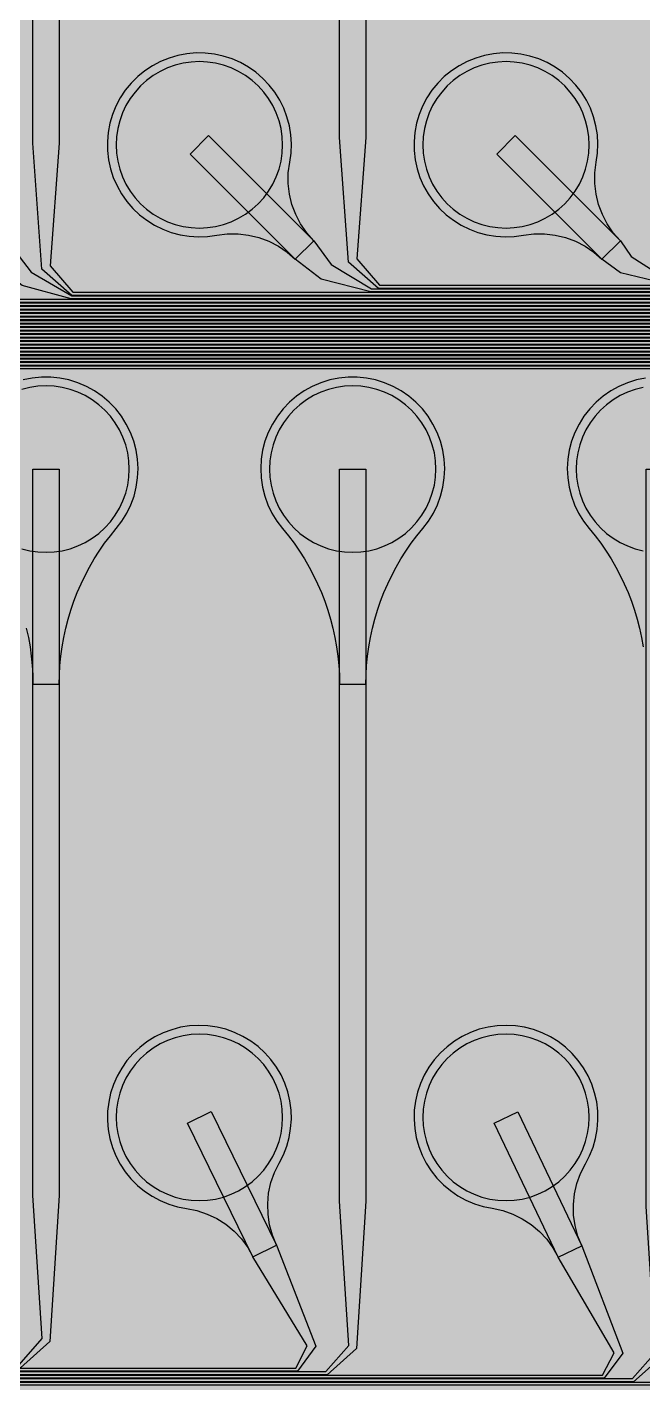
# Model space of a CAD drawing. Header units: metres. Extents: x -7231 to 10969, y -37556 to 1873.
# Drawn here: x 7210 to 7913, y -36084 to -34537 of the extents above; entities that cross this region are included whole.
import ezdxf

# ---------------------------------------------------------------- set-up
doc = ezdxf.new("R2010")
doc.units = ezdxf.units.M
for name, color, linetype in [('Metal1', 4, 'CONTINUOUS'), ('Metal2', 3, 'CONTINUOUS'), ('Polyimide', 7, 'CONTINUOUS'), ('Polyimide_Negative', 5, 'CONTINUOUS')]:
    doc.layers.add(name, color=color, linetype=linetype)

msp = doc.modelspace()

# ---------------------------------------------------------------- hatches: boundary and pattern name
at = {"layer": 'Polyimide'}
msp.add_hatch(color=7, dxfattribs=at).paths.add_polyline_path([(4065.7, -468), (4066.7, -502), (4068.5, -536), (4071.4, -570), (4075.5, -604), (4081, -638), (4088, -672), (4096.5, -706), (4106.6, -740), (4118.3, -774), (4131.6, -808), (4146.5, -842), (4162.9, -876), (4180.7, -910), (4199.8, -944), (4220.2, -978), (4241.7, -1012), (4264.2, -1046), (4287.5, -1080), (4311.5, -1114), (4336, -1148), (4360.9, -1182), (4385.9, -1216), (4410.9, -1250), (4435.7, -1284), (4460.2, -1318), (4484.2, -1352), (4507.5, -1385.9), (4530, -1419.9), (4551.5, -1453.9), (4571.9, -1487.9), (4591.1, -1521.9), (4608.9, -1555.9), (4625.3, -1589.9), (4640.1, -1623.9), (4653.4, -1657.9), (4665.1, -1691.9), (4675.2, -1725.9), (4683.7, -1759.9), (4690.7, -1793.9), (4696.2, -1827.9), (4700.3, -1861.9), (4703.2, -1895.9), (4705.1, -1929.9), (4706.1, -1963.9), (4706.4, -1997.9), (4706.5, -2031.9), (4706.5, -4793), (4710, -4838.4), (4720.2, -4882.7), (4737.1, -4925), (4760.1, -4964.2), (4788.9, -4999.5), (4822.6, -5030), (4860.5, -5055.1), (4901.8, -5074.2), (4901.8, -5074.2), (4970.7, -5105.2), (5034.7, -5145.3), (5092.8, -5193.5), (5143.8, -5249.2), (5186.9, -5311.2), (5221.2, -5378.4), (5246.2, -5449.7), (5261.4, -5523.7), (5266.5, -5599), (5261.4, -5674.3), (5246.2, -5748.3), (5221.2, -5819.6), (5186.9, -5886.8), (5143.8, -5948.8), (5092.8, -6004.5), (5034.7, -6052.7), (4970.7, -6092.8), (4901.8, -6123.8), (4860.5, -6142.9), (4822.6, -6168), (4788.9, -6198.5), (4760.1, -6233.8), (4737.1, -6273), (4720.2, -6315.3), (4710, -6359.6), (4706.5, -6405), (4706.5, -9221.5), (4710, -9266.9), (4720.2, -9311.2), (4737.1, -9353.5), (4760.1, -9392.7), (4788.9, -9428), (4822.6, -9458.5), (4860.5, -9483.6), (4901.8, -9502.7), (4970.7, -9533.7), (5034.7, -9573.8), (5092.8, -9622), (5143.8, -9677.7), (5186.9, -9739.7), (5221.2, -9806.9), (5246.2, -9878.2), (5261.4, -9952.2), (5266.5, -10027.5), (5261.4, -10102.8), (5246.2, -10176.8), (5221.2, -10248.1), (5186.9, -10315.3), (5143.8, -10377.3), (5092.8, -10433), (5034.7, -10481.2), (4970.7, -10521.3), (4901.8, -10552.3), (4860.5, -10571.4), (4822.6, -10596.5), (4788.9, -10627), (4760.1, -10662.3), (4737.1, -10701.5), (4720.2, -10743.8), (4710, -10788.1), (4706.5, -10833.5), (4706.5, -13650), (4710, -13695.4), (4720.2, -13739.7), (4737.1, -13782), (4760.1, -13821.2), (4788.9, -13856.5), (4822.6, -13887), (4860.5, -13912.1), (4901.8, -13931.2), (4970.7, -13962.2), (5034.7, -14002.2), (5092.8, -14050.5), (5143.8, -14106.2), (5186.9, -14168.2), (5221.2, -14235.4), (5246.2, -14306.7), (5261.4, -14380.7), (5266.5, -14456), (5261.4, -14531.3), (5246.2, -14605.3), (5221.2, -14676.5), (5186.9, -14743.8), (5143.8, -14805.8), (5092.8, -14861.5), (5034.7, -14909.7), (4970.7, -14949.8), (4901.8, -14980.8), (4860.5, -14999.9), (4822.6, -15025), (4788.9, -15055.5), (4760.1, -15090.8), (4737.1, -15130), (4720.2, -15172.3), (4710, -15216.6), (4706.5, -15262), (4706.5, -15456), (4720.9, -15750), (4764.1, -16041.3), (4835.7, -16326.8), (4934.9, -16604), (5060.7, -16870.2), (5212.1, -17122.7), (5387.5, -17359.2), (5585.2, -17577.3), (5803.3, -17775), (6039.8, -17950.4), (6292.3, -18101.8), (6558.4, -18227.6), (6835.6, -18326.8), (7121.2, -18398.3), (7412.4, -18441.5), (7706.5, -18456), (9969, -18456), (10047.4, -18459.8), (10125.1, -18471.4), (10201.2, -18490.4), (10275.2, -18516.9), (10346.1, -18550.5), (10413.5, -18590.8), (10476.5, -18637.6), (10534.7, -18690.3), (10587.4, -18748.5), (10634.2, -18811.5), (10674.5, -18878.9), (10708.1, -18949.8), (10734.6, -19023.8), (10753.6, -19099.9), (10765.2, -19177.6), (10769, -19256), (10769, -20895.8), (10730.2, -20951.4), (10694.6, -21009.1), (10662.2, -21068.6), (10633.2, -21129.9), (10607.6, -21192.7), (10585.5, -21256.7), (10566.9, -21322), (10552, -21388.1), (10540.8, -21455), (10533.4, -21522.3), (10529.6, -21590), (10529.6, -21657.8), (10533.4, -21725.5), (10540.8, -21792.9), (10552, -21859.7), (10566.9, -21925.9), (10585.5, -21991.1), (10607.6, -22055.2), (10633.2, -22117.9), (10662.2, -22179.2), (10694.6, -22238.7), (10730.2, -22296.4), (10769, -22352), (10769, -32454.2), (10728.7, -32510.5), (10691.7, -32568.9), (10658, -32629.3), (10627.8, -32691.6), (10601.2, -32755.4), (10578.2, -32820.7), (10558.9, -32887.1), (10543.4, -32954.5), (10531.8, -33022.7), (10524, -33091.4), (10520.1, -33160.5), (10520.1, -33229.7), (10524, -33298.8), (10531.8, -33367.5), (10543.4, -33435.7), (10558.9, -33503.1), (10578.2, -33569.5), (10601.2, -33634.8), (10627.8, -33698.6), (10658, -33760.8), (10691.7, -33821.3), (10728.7, -33879.7), (10769, -33936), (10769, -36556), (10765.2, -36634.4), (10753.6, -36712.1), (10734.6, -36788.2), (10708.1, -36862.1), (10674.5, -36933.1), (10634.2, -37000.5), (10587.4, -37063.5), (10534.7, -37121.7), (10476.5, -37174.4), (10413.5, -37221.2), (10346.1, -37261.5), (10275.2, -37295.1), (10201.2, -37321.6), (10125.1, -37340.6), (10047.4, -37352.1), (9969, -37356), (-6231, -37356), (-6309.4, -37352.1), (-6387.1, -37340.6), (-6463.2, -37321.6), (-6537.2, -37295.1), (-6608.1, -37261.5), (-6675.5, -37221.2), (-6738.5, -37174.4), (-6796.7, -37121.7), (-6849.4, -37063.5), (-6896.2, -37000.5), (-6936.5, -36933.1), (-6970.1, -36862.1), (-6996.6, -36788.2), (-7015.6, -36712.1), (-7027.2, -36634.4), (-7031, -36556), (-7031, -33936), (-6990.7, -33879.8), (-6953.7, -33821.3), (-6920, -33760.9), (-6889.8, -33698.6), (-6863.2, -33634.8), (-6840.2, -33569.5), (-6820.9, -33503.1), (-6805.4, -33435.7), (-6793.7, -33367.5), (-6785.9, -33298.8), (-6782, -33229.7), (-6782, -33160.5), (-6785.9, -33091.4), (-6793.7, -33022.7), (-6805.4, -32954.5), (-6820.9, -32887.1), (-6840.2, -32820.6), (-6863.2, -32755.4), (-6889.8, -32691.5), (-6920, -32629.3), (-6953.7, -32568.9), (-6990.7, -32510.4), (-7031, -32454.2), (-7031, -22364.8), (-6990.7, -22308.6), (-6953.7, -22250.1), (-6920, -22189.7), (-6889.8, -22127.5), (-6863.2, -22063.6), (-6840.2, -21998.4), (-6820.9, -21931.9), (-6805.4, -21864.5), (-6793.7, -21796.3), (-6785.9, -21727.6), (-6782, -21658.5), (-6782, -21589.3), (-6785.9, -21520.3), (-6793.7, -21451.5), (-6805.4, -21383.3), (-6820.9, -21315.9), (-6840.2, -21249.5), (-6863.2, -21184.2), (-6889.8, -21120.4), (-6920, -21058.1), (-6953.7, -20997.7), (-6990.7, -20939.3), (-7031, -20883), (-7031, -19256), (-7027.2, -19177.6), (-7015.6, -19099.9), (-6996.6, -19023.8), (-6970.1, -18949.8), (-6936.5, -18878.9), (-6896.2, -18811.5), (-6849.4, -18748.5), (-6796.7, -18690.3), (-6738.5, -18637.6), (-6675.5, -18590.8), (-6608.1, -18550.5), (-6537.2, -18516.9), (-6463.2, -18490.4), (-6387.1, -18471.4), (-6309.4, -18459.8), (-6231, -18456), (-3968.5, -18456), (-3674.4, -18441.5), (-3383.2, -18398.3), (-3097.6, -18326.8), (-2820.4, -18227.6), (-2554.3, -18101.8), (-2301.8, -17950.4), (-2065.3, -17775), (-1847.2, -17577.3), (-1649.5, -17359.2), (-1474.1, -17122.7), (-1322.7, -16870.2), (-1196.9, -16604), (-1097.7, -16326.8), (-1026.1, -16041.3), (-982.9, -15750), (-968.5, -15456), (-968.5, -15262), (-972, -15216.6), (-982.2, -15172.3), (-999.1, -15130), (-1022.1, -15090.8), (-1050.9, -15055.5), (-1084.6, -15025), (-1122.5, -14999.9), (-1163.8, -14980.8), (-1232.7, -14949.8), (-1296.7, -14909.7), (-1354.8, -14861.5), (-1405.8, -14805.8), (-1448.9, -14743.8), (-1483.2, -14676.5), (-1508.2, -14605.3), (-1523.4, -14531.3), (-1528.5, -14456), (-1523.4, -14380.7), (-1508.2, -14306.7), (-1483.2, -14235.4), (-1448.9, -14168.2), (-1405.8, -14106.2), (-1354.8, -14050.5), (-1296.7, -14002.2), (-1232.7, -13962.2), (-1163.8, -13931.2), (-1122.5, -13912.1), (-1084.6, -13887), (-1050.9, -13856.5), (-1022.1, -13821.2), (-999.1, -13782), (-982.2, -13739.7), (-972, -13695.4), (-968.5, -13650), (-968.5, -12309.6), (-972, -12264.3), (-982.2, -12219.9), (-999.1, -12177.7), (-1022.1, -12138.5), (-1050.9, -12103.2), (-1084.6, -12072.6), (-1122.5, -12047.5), (-1163.8, -12028.5), (-1232.7, -11997.4), (-1296.7, -11957.4), (-1354.8, -11909.1), (-1405.8, -11853.5), (-1448.9, -11791.5), (-1483.2, -11724.2), (-1508.2, -11653), (-1523.4, -11579), (-1528.5, -11503.7), (-1523.4, -11428.3), (-1508.2, -11354.4), (-1483.2, -11283.1), (-1448.9, -11215.9), (-1405.8, -11153.8), (-1354.8, -11098.2), (-1296.7, -11049.9), (-1232.7, -11009.9), (-1163.8, -10978.8), (-1122.5, -10959.8), (-1084.6, -10934.7), (-1050.9, -10904.1), (-1022.1, -10868.9), (-999.1, -10829.6), (-982.2, -10787.4), (-972, -10743), (-968.5, -10697.7), (-968.5, -9357.3), (-972, -9311.9), (-982.2, -9267.6), (-999.1, -9225.4), (-1022.1, -9186.1), (-1050.9, -9150.8), (-1084.6, -9120.3), (-1122.5, -9095.2), (-1163.8, -9076.2), (-1163.8, -9076.2), (-1232.7, -9045.1), (-1296.7, -9005.1), (-1354.8, -8956.8), (-1405.8, -8901.1), (-1448.9, -8839.1), (-1483.2, -8771.9), (-1508.2, -8700.6), (-1523.4, -8626.7), (-1528.5, -8551.3), (-1523.4, -8476), (-1508.2, -8402), (-1483.2, -8330.8), (-1448.9, -8263.5), (-1405.8, -8201.5), (-1354.8, -8145.9), (-1296.7, -8097.6), (-1232.7, -8057.6), (-1163.8, -8026.5), (-1163.8, -8026.5), (-1122.5, -8007.4), (-1084.6, -7982.4), (-1050.9, -7951.8), (-1022.1, -7916.5), (-999.1, -7877.3), (-982.2, -7835), (-972, -7790.7), (-968.5, -7745.4), (-968.5, -6405), (-972, -6359.6), (-982.2, -6315.3), (-999.1, -6273), (-1022.1, -6233.8), (-1050.9, -6198.5), (-1084.6, -6168), (-1122.5, -6142.9), (-1163.8, -6123.8), (-1163.8, -6123.8), (-1232.7, -6092.8), (-1296.7, -6052.7), (-1354.8, -6004.5), (-1405.8, -5948.8), (-1448.9, -5886.8), (-1483.2, -5819.6), (-1508.2, -5748.3), (-1523.4, -5674.3), (-1528.5, -5599), (-1523.4, -5523.7), (-1508.2, -5449.7), (-1483.2, -5378.4), (-1448.9, -5311.2), (-1405.8, -5249.2), (-1354.8, -5193.5), (-1296.7, -5145.3), (-1232.7, -5105.2), (-1163.8, -5074.2), (-1163.8, -5074.2), (-1122.5, -5055.1), (-1084.6, -5030), (-1050.9, -4999.5), (-1022.1, -4964.2), (-999.1, -4925), (-982.2, -4882.7), (-972, -4838.4), (-968.5, -4793), (-968.5, -2031.9), (-968.4, -1997.9), (-968.1, -1963.9), (-967.1, -1929.9), (-965.2, -1895.9), (-962.2, -1861.9), (-958, -1827.9), (-952.4, -1793.9), (-945.3, -1759.9), (-936.6, -1725.9), (-926.4, -1691.9), (-914.4, -1657.9), (-900.9, -1623.9), (-885.7, -1589.9), (-869.1, -1555.9), (-850.9, -1521.9), (-831.4, -1487.9), (-810.6, -1453.9), (-788.7, -1419.9), (-765.8, -1385.9), (-742.1, -1352), (-717.6, -1318), (-692.7, -1284), (-667.4, -1250), (-641.9, -1216), (-616.4, -1182), (-591.1, -1148), (-566.1, -1114), (-541.7, -1080), (-517.9, -1046), (-495, -1012), (-473.1, -978), (-452.4, -944), (-432.8, -910), (-414.7, -876), (-398, -842), (-382.9, -808), (-369.3, -774), (-357.4, -740), (-347.1, -706), (-338.4, -672), (-331.3, -638), (-325.7, -604), (-321.5, -570), (-318.6, -536), (-316.7, -502), (-315.7, -468), (-315.3, -434), (-315.2, -400), (-315.2, 401), (-315.2, 451), (-315.2, 1644), (-270.2, 1644), (-270, 1637.1), (-269.4, 1630.3), (-268.2, 1623.5), (-266.7, 1616.8), (-264.7, 1610.2), (-262.3, 1603.8), (-259.4, 1597.6), (-256.2, 1591.5), (-252.6, 1585.7), (-248.6, 1580.1), (-244.2, 1574.8), (-239.5, 1569.8), (-234.5, 1565.1), (-229.2, 1560.7), (-223.6, 1556.7), (-217.8, 1553.1), (-211.7, 1549.8), (-205.4, 1547), (-199, 1544.6), (-192.4, 1542.6), (-185.7, 1541), (-179, 1539.9), (-172.1, 1539.2), (-165.2, 1539), (-158.4, 1539.2), (-151.5, 1539.9), (-144.8, 1541), (-138.1, 1542.6), (-131.5, 1544.6), (-125.1, 1547), (-118.8, 1549.8), (-112.8, 1553.1), (-106.9, 1556.7), (-101.3, 1560.7), (-96, 1565.1), (-91, 1569.8), (-86.3, 1574.8), (-81.9, 1580.1), (-77.9, 1585.7), (-74.3, 1591.5), (-71.1, 1597.6), (-68.2, 1603.8), (-65.8, 1610.2), (-63.8, 1616.8), (-62.3, 1623.5), (-61.1, 1630.3), (-60.5, 1637.1), (-60.2, 1644), (1853, 1644), (1853, 1573), (3815.2, 1573), (3815.5, 1579.5), (3816.1, 1586.1), (3817.2, 1592.5), (3818.7, 1598.9), (3820.6, 1605.1), (3822.9, 1611.3), (3825.6, 1617.2), (3828.6, 1623), (3832.1, 1628.6), (3835.9, 1633.9), (3840.1, 1638.9), (3844.5, 1643.7), (3849.3, 1648.2), (3854.4, 1652.3), (3859.7, 1656.1), (3865.2, 1659.6), (3871, 1662.7), (3877, 1665.4), (3883.1, 1667.7), (3889.4, 1669.6), (3895.7, 1671.1), (3902.2, 1672.1), (3908.7, 1672.8), (3915.2, 1673), (3921.8, 1672.8), (3928.3, 1672.1), (3934.8, 1671.1), (3941.1, 1669.6), (3947.4, 1667.7), (3953.5, 1665.4), (3959.5, 1662.7), (3965.2, 1659.6), (3970.8, 1656.1), (3976.1, 1652.3), (3981.2, 1648.2), (3986, 1643.7), (3990.4, 1638.9), (3994.6, 1633.9), (3998.4, 1628.6), (4001.9, 1623), (4004.9, 1617.2), (4007.6, 1611.3), (4009.9, 1605.1), (4011.8, 1598.9), (4013.3, 1592.5), (4014.4, 1586.1), (4015, 1579.5), (4015.2, 1573), (4065.2, 1573), (4065.2, 451), (4065.2, 401), (4065.2, -400), (4065.3, -434), (4065.7, -468)])

# ---------------------------------------------------------------- linework, layer by layer
at = {"layer": 'Metal1'}
for points in [[(1904.7, -19211.9), (1904.7, -36170.3), (1933.7, -36199.3), (9418.8, -36199.3), (9447.8, -36170.3), (9447.8, -34863.7), (9418.8, -34834.8), (7610.8, -34834.8), (7576.7, -34805), (7566.5, -34662.5), (7566.5, -33931), (7596.5, -33931), (7596.5, -34662.5), (7586.3, -34801), (7612.2, -34831.2), (9420.2, -34831.2), (9451.2, -34862.3), (9451.2, -36171.7), (9420.2, -36202.8), (1932.3, -36202.8), (1901.2, -36171.7), (1901.2, -19211.9)], [(1912.7, -19211.9), (1912.7, -36162.3), (1941.7, -36191.3), (9410.8, -36191.3), (9439.8, -36162.3), (9439.8, -34871.7), (9410.8, -34842.8), (7260.8, -34842.8), (7226.7, -34813), (7216.5, -34668.9), (7216.5, -33931), (7246.5, -33931), (7246.5, -34668.9), (7236.3, -34809), (7262.2, -34839.2), (9412.2, -34839.2), (9443.3, -34870.3), (9443.3, -36163.7), (9412.2, -36194.8), (1940.3, -36194.8), (1909.2, -36163.7), (1909.2, -19211.9)], [(1920.7, -19211.9), (1920.7, -36154.3), (1949.7, -36183.2), (9402.8, -36183.2), (9431.8, -36154.3), (9431.8, -34879.7), (9402.8, -34850.8), (6910.8, -34850.8), (6876.7, -34821), (6866.5, -34675.3), (6866.5, -33931), (6896.5, -33931), (6896.5, -34675.3), (6886.3, -34817), (6912.2, -34847.3), (9404.2, -34847.3), (9435.2, -34878.3), (9435.2, -36155.7), (9404.2, -36186.8), (1948.3, -36186.8), (1917.2, -36155.7), (1917.2, -19211.9)], [(1928.7, -19211.9), (1928.7, -36146.3), (1957.7, -36175.3), (9394.8, -36175.3), (9423.8, -36146.3), (9423.8, -34887.7), (9394.8, -34858.8), (6560.8, -34858.8), (6526.8, -34829), (6516.5, -34681.7), (6516.5, -33931), (6546.5, -33931), (6546.5, -34681.7), (6536.2, -34825), (6562.2, -34855.2), (9396.2, -34855.2), (9427.3, -34886.3), (9427.3, -36147.7), (9396.2, -36178.8), (1956.3, -36178.8), (1925.2, -36147.7), (1925.2, -19211.9)], [(1936.7, -19211.9), (1936.7, -36138.3), (1965.7, -36167.3), (9386.8, -36167.3), (9415.8, -36138.3), (9415.8, -34895.7), (9386.8, -34866.8), (6210.8, -34866.8), (6176.8, -34837), (6166.5, -34688.1), (6166.5, -33931), (6196.5, -33931), (6196.5, -34688.1), (6186.2, -34833), (6212.2, -34863.2), (9388.2, -34863.2), (9419.2, -34894.3), (9419.2, -36139.7), (9388.2, -36170.8), (1964.3, -36170.8), (1933.2, -36139.7), (1933.2, -19211.9)], [(1944.7, -19211.9), (1944.7, -36130.3), (1973.7, -36159.2), (9378.8, -36159.2), (9407.8, -36130.3), (9407.8, -34903.7), (9378.8, -34874.8), (5860.8, -34874.8), (5826.8, -34844.9), (5816.5, -34694.5), (5816.5, -33931), (5846.5, -33931), (5846.5, -34694.5), (5836.2, -34841.1), (5862.2, -34871.3), (9380.2, -34871.3), (9411.3, -34902.3), (9411.3, -36131.7), (9380.2, -36162.8), (1972.3, -36162.8), (1941.2, -36131.7), (1941.2, -19211.9)], [(1952.7, -19211.9), (1952.7, -36122.3), (1981.7, -36151.3), (9370.8, -36151.3), (9399.8, -36122.3), (9399.8, -34911.7), (9370.8, -34882.8), (5510.8, -34882.8), (5476.8, -34852.9), (5466.5, -34700.9), (5466.5, -33931), (5496.5, -33931), (5496.5, -34700.9), (5486.2, -34849.1), (5512.2, -34879.2), (9372.2, -34879.2), (9403.2, -34910.3), (9403.2, -36123.7), (9372.2, -36154.8), (1980.3, -36154.8), (1949.2, -36123.7), (1949.2, -19211.9)], [(1960.7, -19211.9), (1960.7, -36114.3), (1989.7, -36143.2), (9362.8, -36143.2), (9391.8, -36114.3), (9391.8, -34919.7), (9362.8, -34890.8), (5160.8, -34890.8), (5126.9, -34860.9), (5116.5, -34707.3), (5116.5, -33931), (5146.5, -33931), (5146.5, -34707.3), (5136.1, -34857.1), (5162.2, -34887.2), (9364.2, -34887.2), (9395.3, -34918.3), (9395.3, -36115.7), (9364.2, -36146.8), (1988.3, -36146.8), (1957.2, -36115.7), (1957.2, -19211.9)], [(1968.7, -19211.9), (1968.7, -36106.3), (1997.7, -36135.3), (9354.8, -36135.3), (9383.8, -36106.3), (9383.8, -34927.7), (9354.8, -34898.8), (4810.8, -34898.8), (4776.9, -34868.9), (4766.5, -34713.7), (4766.5, -33931), (4796.5, -33931), (4796.5, -34713.7), (4786.1, -34865.1), (4812.2, -34895.2), (9356.2, -34895.2), (9387.2, -34926.3), (9387.2, -36107.7), (9356.2, -36138.8), (1996.3, -36138.8), (1965.2, -36107.7), (1965.2, -19211.9)], [(1976.7, -19211.9), (1976.7, -36098.3), (2005.7, -36127.3), (9346.8, -36127.3), (9375.8, -36098.3), (9375.8, -34935.7), (9346.8, -34906.8), (4460.8, -34906.8), (4426.9, -34876.9), (4416.5, -34720.1), (4416.5, -33931), (4446.5, -33931), (4446.5, -34720.1), (4436.1, -34873.1), (4462.2, -34903.2), (9348.2, -34903.2), (9379.3, -34934.3), (9379.3, -36099.7), (9348.2, -36130.8), (2004.3, -36130.8), (1973.2, -36099.7), (1973.2, -19211.9)], [(1984.7, -19211.9), (1984.7, -36090.3), (2013.7, -36119.2), (9338.8, -36119.2), (9367.8, -36090.3), (9367.8, -34943.7), (9338.8, -34914.8), (4110.8, -34914.8), (4076.9, -34884.9), (4066.5, -34726.5), (4066.5, -33931), (4096.5, -33931), (4096.5, -34726.5), (4086.1, -34881.1), (4112.2, -34911.3), (9340.2, -34911.3), (9371.2, -34942.3), (9371.2, -36091.7), (9340.2, -36122.8), (2012.3, -36122.8), (1981.2, -36091.7), (1981.2, -19211.9)], [(1992.7, -19211.9), (1992.7, -36082.3), (2021.7, -36111.3), (9330.8, -36111.3), (9359.8, -36082.3), (9359.8, -34951.7), (9330.8, -34922.8), (3760.8, -34922.8), (3726.9, -34892.9), (3716.5, -34732.9), (3716.5, -33931), (3746.5, -33931), (3746.5, -34732.9), (3736.1, -34889.1), (3762.2, -34919.2), (9332.2, -34919.2), (9363.3, -34950.3), (9363.3, -36083.7), (9332.2, -36114.8), (2020.3, -36114.8), (1989.2, -36083.7), (1989.2, -19211.9)], [(2024.7, -19211.9), (2024.7, -36050.3), (2053.7, -36079.2), (7900.8, -36079.2), (7927.1, -36049.2), (7916.5, -35882.9), (7916.5, -35041), (7946.5, -35041), (7946.5, -35882.9), (7935.9, -36052.8), (7902.2, -36082.8), (2052.3, -36082.8), (2021.2, -36051.7), (2021.2, -19211.9)], [(2032.7, -19211.9), (2032.7, -36042.3), (2061.7, -36071.2), (7550.8, -36071.2), (7577.1, -36041.2), (7566.5, -35876.5), (7566.5, -35041), (7596.5, -35041), (7596.5, -35876.5), (7585.9, -36044.8), (7552.2, -36074.8), (2060.3, -36074.8), (2029.2, -36043.7), (2029.2, -19211.9)], [(2040.7, -19211.9), (2040.7, -36034.3), (2069.7, -36063.3), (7200.8, -36063.3), (7227, -36033.2), (7216.5, -35870.1), (7216.5, -35041), (7246.5, -35041), (7246.5, -35870.1), (7236, -36036.8), (7202.2, -36066.8), (2068.3, -36066.8), (2037.2, -36035.7), (2037.2, -19211.9)], [(7209, -35222.7), (7211.3, -35233.2), (7213.2, -35243.8), (7214.6, -35254.4), (7215.7, -35265.1), (7216.3, -35275.8), (7216.5, -35286.6), (7246.5, -35286.6), (7246.5, -35286.6), (7246.7, -35275.8), (7247.3, -35265.1), (7248.4, -35254.4), (7249.8, -35243.8), (7251.7, -35233.2), (7254, -35222.7), (7256.7, -35212.4), (7259.8, -35202.1), (7263.3, -35191.9), (7267.2, -35181.9), (7271.5, -35172.1), (7276.1, -35162.4), (7281.2, -35152.9), (7286.6, -35143.6), (7292.3, -35134.6), (7298.4, -35125.8), (7304.9, -35117.2), (7311.6, -35108.9), (7318.1, -35100.4), (7323.6, -35091.4), (7328.2, -35081.8), (7331.9, -35071.9), (7334.5, -35061.6), (7336, -35051.1), (7336.5, -35040.5), (7335.9, -35029.9), (7334.3, -35019.4), (7331.6, -35009.2), (7327.8, -34999.3), (7323.1, -34989.8), (7317.5, -34980.8), (7311, -34972.4), (7303.7, -34964.7), (7295.6, -34957.8), (7286.9, -34951.8), (7277.6, -34946.7), (7267.9, -34942.5), (7257.7, -34939.3), (7247.4, -34937.2), (7236.8, -34936.1), (7226.2, -34936.1), (7215.6, -34937.2), (7205.3, -34939.3)], [(7915.6, -34937.2), (7905.3, -34939.3), (7895.1, -34942.5), (7885.4, -34946.7), (7876.1, -34951.8), (7867.4, -34957.8), (7859.3, -34964.7), (7852, -34972.4), (7845.5, -34980.8), (7839.9, -34989.8), (7835.2, -34999.3), (7831.4, -35009.2), (7828.7, -35019.4), (7827.1, -35029.9), (7826.5, -35040.5), (7827, -35051.1), (7828.5, -35061.6), (7831.1, -35071.9), (7834.8, -35081.8), (7839.4, -35091.4), (7844.9, -35100.4), (7851.4, -35108.9), (7858.1, -35117.2), (7864.6, -35125.8), (7870.7, -35134.6), (7876.4, -35143.6), (7881.8, -35152.9), (7886.9, -35162.4), (7891.5, -35172.1), (7895.8, -35181.9), (7899.7, -35191.9), (7903.2, -35202.1), (7906.3, -35212.4), (7909, -35222.7), (7911.3, -35233.2), (7913.2, -35243.8)]]:
    msp.add_lwpolyline(points, dxfattribs=at)
msp.add_lwpolyline([(7596.5, -35286.6), (7596.7, -35275.8), (7597.3, -35265.1), (7598.4, -35254.4), (7599.8, -35243.8), (7601.7, -35233.2), (7604, -35222.7), (7606.7, -35212.4), (7609.8, -35202.1), (7613.3, -35191.9), (7617.2, -35181.9), (7621.5, -35172.1), (7626.1, -35162.4), (7631.2, -35152.9), (7636.6, -35143.6), (7642.3, -35134.6), (7648.4, -35125.8), (7654.9, -35117.2), (7661.6, -35108.9), (7668.1, -35100.4), (7673.6, -35091.4), (7678.2, -35081.8), (7681.9, -35071.9), (7684.5, -35061.6), (7686, -35051.1), (7686.5, -35040.5), (7685.9, -35029.9), (7684.3, -35019.4), (7681.6, -35009.2), (7677.8, -34999.3), (7673.1, -34989.8), (7667.5, -34980.8), (7661, -34972.4), (7653.7, -34964.7), (7645.6, -34957.8), (7636.9, -34951.8), (7627.6, -34946.7), (7617.9, -34942.5), (7607.7, -34939.3), (7597.4, -34937.2), (7586.8, -34936.1), (7576.2, -34936.1), (7565.6, -34937.2), (7555.3, -34939.3), (7545.1, -34942.5), (7535.4, -34946.7), (7526.1, -34951.8), (7517.4, -34957.8), (7509.3, -34964.7), (7502, -34972.4), (7495.5, -34980.8), (7489.9, -34989.8), (7485.2, -34999.3), (7481.4, -35009.2), (7478.7, -35019.4), (7477.1, -35029.9), (7476.5, -35040.5), (7477, -35051.1), (7478.5, -35061.6), (7481.1, -35071.9), (7484.8, -35081.8), (7489.4, -35091.4), (7494.9, -35100.4), (7501.4, -35108.9), (7508.1, -35117.2), (7514.6, -35125.8), (7520.7, -35134.6), (7526.4, -35143.6), (7531.8, -35152.9), (7536.9, -35162.4), (7541.5, -35172.1), (7545.8, -35181.9), (7549.7, -35191.9), (7553.2, -35202.1), (7556.3, -35212.4), (7559, -35222.7), (7561.3, -35233.2), (7563.2, -35243.8), (7564.6, -35254.4), (7565.7, -35265.1), (7566.3, -35275.8), (7566.5, -35286.6), (7596.5, -35286.6)], close=True, dxfattribs=at)
at = {"layer": 'Metal2'}
for points in [[(1900.7, -19211.9), (1900.7, -36174.3), (1929.7, -36203.3), (9422.8, -36203.3), (9451.8, -36174.3), (9451.8, -34859.7), (9422.8, -34830.8), (7944.2, -34830.8), (7887, -34817.1), (7865.9, -34801.6), (7745.9, -34681.6), (7767.1, -34660.4), (7887.1, -34780.4), (7899.5, -34798.4), (7944.8, -34827.2), (9424.2, -34827.2), (9455.2, -34858.3), (9455.2, -36175.7), (9424.2, -36206.8), (1928.3, -36206.8), (1897.2, -36175.7), (1897.2, -19211.9)], [(1908.7, -19211.9), (1908.7, -36166.3), (1937.7, -36195.2), (9414.8, -36195.2), (9443.8, -36166.3), (9443.8, -34867.7), (9414.8, -34838.8), (7602.2, -34838.8), (7545.7, -34824.2), (7515.9, -34801.6), (7395.9, -34681.6), (7417.1, -34660.4), (7537.1, -34780.4), (7556.9, -34807.4), (7602.8, -34835.2), (9416.2, -34835.2), (9447.2, -34866.3), (9447.2, -36167.7), (9416.2, -36198.8), (1936.3, -36198.8), (1905.2, -36167.7), (1905.2, -19211.9)], [(1916.7, -19211.9), (1916.7, -36158.3), (1945.7, -36187.3), (9406.8, -36187.3), (9435.8, -36158.3), (9435.8, -34875.7), (9406.8, -34846.8), (7260.2, -34846.8), (7204.2, -34831.4), (7165.9, -34801.6), (7045.9, -34681.6), (7067.1, -34660.4), (7187.1, -34780.4), (7214.4, -34816.2), (7260.8, -34843.2), (9408.2, -34843.2), (9439.2, -34874.3), (9439.2, -36159.7), (9408.2, -36190.8), (1944.3, -36190.8), (1913.2, -36159.7), (1913.2, -19211.9)], [(1924.7, -19211.9), (1924.7, -36150.3), (1953.7, -36179.3), (9398.8, -36179.3), (9427.8, -36150.3), (9427.8, -34883.7), (9398.8, -34854.8), (6877.3, -34854.8), (6822.7, -34837.4), (6798.7, -34814.3), (6694.6, -34680.2), (6718.4, -34661.8), (6822.4, -34795.9), (6835.9, -34821.2), (6878.1, -34851.2), (9400.2, -34851.2), (9431.2, -34882.3), (9431.2, -36151.7), (9400.2, -36182.8), (1952.3, -36182.8), (1921.2, -36151.7), (1921.2, -19211.9)], [(1932.7, -19211.9), (1932.7, -36142.3), (1961.7, -36171.2), (9390.8, -36171.2), (9419.8, -36142.3), (9419.8, -34891.7), (9390.8, -34862.8), (6527.3, -34862.8), (6473.5, -34844.5), (6445.7, -34816.2), (6344.5, -34679.9), (6368.5, -34662.1), (6469.8, -34798.3), (6486.2, -34829.4), (6528.1, -34859.3), (9392.2, -34859.3), (9423.2, -34890.3), (9423.2, -36143.7), (9392.2, -36174.8), (1960.3, -36174.8), (1929.2, -36143.7), (1929.2, -19211.9)], [(1940.7, -19211.9), (1940.7, -36134.3), (1969.7, -36163.3), (9382.8, -36163.3), (9411.8, -36134.3), (9411.8, -34899.7), (9382.8, -34870.8), (6177.3, -34870.8), (6124.2, -34851.6), (6092.8, -34817.9), (5994.3, -34679.7), (6018.7, -34662.3), (6117.3, -34800.5), (6136.4, -34837.5), (6178.1, -34867.2), (9384.2, -34867.2), (9415.2, -34898.3), (9415.2, -36135.7), (9384.2, -36166.8), (1968.3, -36166.8), (1937.2, -36135.7), (1937.2, -19211.9)], [(1948.7, -19211.9), (1948.7, -36126.3), (1977.7, -36155.2), (9374.8, -36155.2), (9403.8, -36126.3), (9403.8, -34907.7), (9374.8, -34878.8), (5827.3, -34878.8), (5774.9, -34858.8), (5740.1, -34819.5), (5644.1, -34679.5), (5668.9, -34662.5), (5764.8, -34802.5), (5786.6, -34845.7), (5828.1, -34875.2), (9376.2, -34875.2), (9407.2, -34906.3), (9407.2, -36127.7), (9376.2, -36158.8), (1976.3, -36158.8), (1945.2, -36127.7), (1945.2, -19211.9)], [(1956.7, -19211.9), (1956.7, -36118.3), (1985.7, -36147.2), (9366.8, -36147.2), (9395.8, -36118.3), (9395.8, -34915.7), (9366.8, -34886.8), (5477.3, -34886.8), (5425.5, -34866.2), (5387.4, -34820.9), (5294, -34679.3), (5319, -34662.7), (5412.5, -34804.4), (5436.9, -34853.8), (5478.2, -34883.3), (9368.2, -34883.3), (9399.2, -34914.3), (9399.2, -36119.7), (9368.2, -36150.8), (1984.3, -36150.8), (1953.2, -36119.7), (1953.2, -19211.9)], [(1964.7, -19211.9), (1964.7, -36110.3), (1993.7, -36139.3), (9358.8, -36139.3), (9387.8, -36110.3), (9387.8, -34923.7), (9358.8, -34894.8), (5127.3, -34894.8), (5076.1, -34873.5), (5034.9, -34822.2), (4943.8, -34679.1), (4969.2, -34662.9), (5060.2, -34806.1), (5087.1, -34861.8), (5128.2, -34891.2), (9360.2, -34891.2), (9391.2, -34922.3), (9391.2, -36111.7), (9360.2, -36142.8), (1992.3, -36142.8), (1961.2, -36111.7), (1961.2, -19211.9)], [(1972.7, -19211.9), (1972.7, -36102.3), (2001.7, -36131.2), (9350.8, -36131.2), (9379.8, -36102.3), (9379.8, -34931.7), (9350.8, -34902.8), (4777.3, -34902.8), (4726.7, -34881), (4682.5, -34823.5), (4593.7, -34678.8), (4619.3, -34663.2), (4708.1, -34807.8), (4737.3, -34869.9), (4778.2, -34899.2), (9352.2, -34899.2), (9383.2, -34930.3), (9383.2, -36103.7), (9352.2, -36134.8), (2000.3, -36134.8), (1969.2, -36103.7), (1969.2, -19211.9)], [(1980.7, -19211.9), (1980.7, -36094.3), (2009.7, -36123.3), (9342.8, -36123.3), (9371.8, -36094.3), (9371.8, -34939.7), (9342.8, -34910.8), (4427.2, -34910.8), (4377.3, -34888.4), (4330.2, -34824.6), (4243.6, -34678.7), (4269.4, -34663.3), (4356, -34809.3), (4387.6, -34878), (4428.2, -34907.2), (9344.2, -34907.2), (9375.2, -34938.3), (9375.2, -36095.7), (9344.2, -36126.8), (2008.3, -36126.8), (1977.2, -36095.7), (1977.2, -19211.9)], [(1988.7, -19211.9), (1988.7, -36086.3), (2017.7, -36115.3), (9334.8, -36115.3), (9363.8, -36086.3), (9363.8, -34947.7), (9334.8, -34918.8), (4077.2, -34918.8), (4027.8, -34896), (3978, -34825.6), (3893.5, -34678.5), (3919.5, -34663.5), (4004, -34810.7), (4037.8, -34886), (4078.2, -34915.2), (9336.2, -34915.2), (9367.2, -34946.3), (9367.2, -36087.7), (9336.2, -36118.8), (2016.3, -36118.8), (1985.2, -36087.7), (1985.2, -19211.9)], [(1996.7, -19211.9), (1996.7, -36078.3), (2025.7, -36107.2), (9326.8, -36107.2), (9355.8, -36078.3), (9355.8, -34955.7), (9326.8, -34926.8), (3727.2, -34926.8), (3678.3, -34903.5), (3625.9, -34826.6), (3543.4, -34678.3), (3569.6, -34663.7), (3652.1, -34812), (3688, -34894), (3728.2, -34923.3), (9328.2, -34923.3), (9359.2, -34954.3), (9359.2, -36079.7), (9328.2, -36110.8), (2024.3, -36110.8), (1993.2, -36079.7), (1993.2, -19211.9)], [(2020.7, -19211.9), (2020.7, -36054.3), (2049.7, -36083.2), (8216.8, -36083.2), (8230.2, -36057.5), (8164.4, -35941.2), (8092.9, -35787.3), (8120.1, -35774.7), (8191.6, -35928.6), (8240, -36058.1), (8218.7, -36086.8), (2048.3, -36086.8), (2017.2, -36055.7), (2017.2, -19211.9)], [(2028.7, -19211.9), (2028.7, -36046.3), (2057.7, -36075.2), (7866.7, -36075.2), (7879.8, -36049.6), (7816, -35940.6), (7743, -35787.5), (7770, -35774.5), (7843.1, -35927.7), (7889.8, -36050.2), (7868.7, -36078.8), (2056.3, -36078.8), (2025.2, -36047.7), (2025.2, -19211.9)], [(2036.7, -19211.9), (2036.7, -36038.3), (2065.7, -36067.2), (7516.7, -36067.2), (7529.4, -36041.8), (7467.7, -35940), (7393, -35787.6), (7420, -35774.4), (7494.7, -35926.8), (7539.6, -36042.3), (7518.7, -36070.8), (2064.3, -36070.8), (2033.2, -36039.7), (2033.2, -19211.9)]]:
    msp.add_lwpolyline(points, dxfattribs=at)
for points in [[(7537.1, -34780.4), (7529, -34771.3), (7522.1, -34761.2), (7516.5, -34750.4), (7512.2, -34739), (7509.4, -34727.2), (7508, -34715.1), (7508, -34702.9), (7509.6, -34690.8), (7511.1, -34680.4), (7511.5, -34670), (7510.9, -34659.5), (7509.2, -34649.2), (7506.5, -34639), (7502.8, -34629.2), (7498.2, -34619.8), (7492.6, -34610.9), (7486.2, -34602.7), (7479, -34595.1), (7471.1, -34588.2), (7462.5, -34582.2), (7453.4, -34577), (7443.8, -34572.8), (7433.8, -34569.6), (7423.6, -34567.4), (7413.1, -34566.2), (7402.7, -34566.1), (7392.2, -34567), (7381.9, -34568.9), (7371.9, -34571.9), (7362.2, -34575.8), (7352.9, -34580.7), (7344.2, -34586.5), (7336.1, -34593.1), (7328.6, -34600.6), (7322, -34608.7), (7316.2, -34617.4), (7311.3, -34626.7), (7307.4, -34636.4), (7304.4, -34646.4), (7302.5, -34656.7), (7301.6, -34667.2), (7301.7, -34677.6), (7302.9, -34688.1), (7305.1, -34698.3), (7308.3, -34708.3), (7312.5, -34717.9), (7317.7, -34727), (7323.7, -34735.6), (7330.6, -34743.5), (7338.2, -34750.7), (7346.4, -34757.1), (7355.3, -34762.7), (7364.7, -34767.3), (7374.5, -34771), (7384.7, -34773.7), (7395, -34775.4), (7405.5, -34776), (7415.9, -34775.6), (7426.3, -34774.1), (7438.4, -34772.5), (7450.6, -34772.5), (7462.7, -34773.9), (7474.5, -34776.7), (7485.9, -34781), (7496.7, -34786.6), (7506.8, -34793.5), (7515.9, -34801.6), (7537.1, -34780.4)], [(7887.1, -34780.4), (7879, -34771.3), (7872.1, -34761.2), (7866.5, -34750.4), (7862.2, -34739), (7859.4, -34727.2), (7858, -34715.1), (7858, -34702.9), (7859.6, -34690.8), (7861.1, -34680.4), (7861.5, -34670), (7860.9, -34659.5), (7859.2, -34649.2), (7856.5, -34639), (7852.8, -34629.2), (7848.2, -34619.8), (7842.6, -34610.9), (7836.2, -34602.7), (7829, -34595.1), (7821.1, -34588.2), (7812.5, -34582.2), (7803.4, -34577), (7793.8, -34572.8), (7783.8, -34569.6), (7773.6, -34567.4), (7763.1, -34566.2), (7752.7, -34566.1), (7742.2, -34567), (7731.9, -34568.9), (7721.9, -34571.9), (7712.2, -34575.8), (7702.9, -34580.7), (7694.2, -34586.5), (7686.1, -34593.1), (7678.6, -34600.6), (7672, -34608.7), (7666.2, -34617.4), (7661.3, -34626.7), (7657.4, -34636.4), (7654.4, -34646.4), (7652.5, -34656.7), (7651.6, -34667.2), (7651.7, -34677.6), (7652.9, -34688.1), (7655.1, -34698.3), (7658.3, -34708.3), (7662.5, -34717.9), (7667.7, -34727), (7673.7, -34735.6), (7680.6, -34743.5), (7688.2, -34750.7), (7696.4, -34757.1), (7705.3, -34762.7), (7714.7, -34767.3), (7724.5, -34771), (7734.7, -34773.7), (7745, -34775.4), (7755.5, -34776), (7765.9, -34775.6), (7776.3, -34774.1), (7788.4, -34772.5), (7800.6, -34772.5), (7812.7, -34773.9), (7824.5, -34776.7), (7835.9, -34781), (7846.7, -34786.6), (7856.8, -34793.5), (7865.9, -34801.6), (7887.1, -34780.4)], [(7494.7, -35926.8), (7490, -35915.5), (7486.7, -35903.8), (7484.9, -35891.7), (7484.5, -35879.6), (7485.6, -35867.4), (7488.2, -35855.5), (7492.3, -35844), (7497.7, -35833.1), (7502.4, -35823.8), (7506.2, -35814), (7509, -35803.9), (7510.7, -35793.6), (7511.5, -35783.1), (7511.2, -35772.6), (7509.8, -35762.2), (7507.4, -35752), (7504, -35742.1), (7499.7, -35732.6), (7494.4, -35723.6), (7488.2, -35715.1), (7481.2, -35707.3), (7473.5, -35700.2), (7465.1, -35693.9), (7456.2, -35688.5), (7446.7, -35684), (7436.8, -35680.5), (7426.7, -35678), (7416.3, -35676.5), (7405.8, -35676), (7395.3, -35676.6), (7385, -35678.2), (7374.9, -35680.9), (7365, -35684.5), (7355.6, -35689.1), (7346.7, -35694.7), (7338.4, -35701.1), (7330.8, -35708.2), (7323.9, -35716.2), (7317.9, -35724.7), (7312.7, -35733.8), (7308.5, -35743.4), (7305.2, -35753.4), (7303, -35763.6), (7301.7, -35774), (7301.6, -35784.5), (7302.4, -35794.9), (7304.3, -35805.2), (7307.3, -35815.3), (7311.2, -35825), (7316, -35834.3), (7321.8, -35843.1), (7328.4, -35851.2), (7335.8, -35858.6), (7343.9, -35865.3), (7352.6, -35871.1), (7361.9, -35876), (7371.5, -35880), (7381.6, -35883), (7391.9, -35885), (7403.8, -35887.4), (7415.4, -35891.3), (7426.4, -35896.5), (7436.7, -35903), (7446.1, -35910.8), (7454.5, -35919.6), (7461.7, -35929.4), (7467.7, -35940), (7494.7, -35926.8)], [(7843.1, -35927.7), (7838.5, -35916.4), (7835.4, -35904.6), (7833.7, -35892.6), (7833.5, -35880.4), (7834.7, -35868.3), (7837.4, -35856.4), (7841.6, -35845), (7847.1, -35834.1), (7851.9, -35824.8), (7855.8, -35815.1), (7858.7, -35805), (7860.6, -35794.7), (7861.4, -35784.2), (7861.3, -35773.8), (7860, -35763.4), (7857.7, -35753.1), (7854.5, -35743.2), (7850.2, -35733.6), (7845, -35724.5), (7838.9, -35716), (7832, -35708.1), (7824.4, -35700.9), (7816.1, -35694.5), (7807.2, -35689), (7797.7, -35684.4), (7787.9, -35680.8), (7777.8, -35678.2), (7767.4, -35676.6), (7756.9, -35676), (7746.5, -35676.5), (7736.1, -35678), (7725.9, -35680.5), (7716.1, -35684.1), (7706.6, -35688.6), (7697.7, -35694), (7689.3, -35700.3), (7681.6, -35707.4), (7674.6, -35715.3), (7668.5, -35723.8), (7663.2, -35732.8), (7658.9, -35742.4), (7655.5, -35752.3), (7653.1, -35762.5), (7651.8, -35772.9), (7651.5, -35783.4), (7652.3, -35793.8), (7654.1, -35804.1), (7656.9, -35814.2), (7660.7, -35824), (7665.5, -35833.3), (7671.1, -35842.1), (7677.7, -35850.4), (7685, -35857.9), (7693, -35864.6), (7701.6, -35870.5), (7710.8, -35875.5), (7720.5, -35879.6), (7730.5, -35882.7), (7740.8, -35884.8), (7752.7, -35887.4), (7764.2, -35891.4), (7775.1, -35896.7), (7785.3, -35903.4), (7794.7, -35911.2), (7803, -35920.1), (7810.1, -35930), (7816, -35940.6), (7843.1, -35927.7)]]:
    msp.add_lwpolyline(points, close=True, dxfattribs=at)
at = {"layer": 'Polyimide_Negative'}
for points in [[(7501.5, -34671), (7501, -34661.7), (7499.7, -34652.5), (7497.4, -34643.4), (7494.3, -34634.6), (7490.3, -34626.2), (7485.5, -34618.2), (7479.9, -34610.7), (7473.7, -34603.8), (7466.8, -34597.6), (7459.3, -34592), (7451.3, -34587.2), (7442.9, -34583.2), (7434.1, -34580.1), (7425, -34577.8), (7415.8, -34576.5), (7406.5, -34576), (7397.2, -34576.5), (7388, -34577.8), (7378.9, -34580.1), (7370.1, -34583.2), (7361.7, -34587.2), (7353.7, -34592), (7346.2, -34597.6), (7339.3, -34603.8), (7333.1, -34610.7), (7327.5, -34618.2), (7322.7, -34626.2), (7318.7, -34634.6), (7315.6, -34643.4), (7313.3, -34652.5), (7312, -34661.7), (7311.5, -34671), (7312, -34680.3), (7313.3, -34689.5), (7315.6, -34698.6), (7318.7, -34707.4), (7322.7, -34715.8), (7327.5, -34723.8), (7333.1, -34731.3), (7339.3, -34738.2), (7346.2, -34744.4), (7353.7, -34750), (7361.7, -34754.8), (7370.1, -34758.8), (7378.9, -34761.9), (7388, -34764.2), (7397.2, -34765.5), (7406.5, -34766), (7415.8, -34765.5), (7425, -34764.2), (7434.1, -34761.9), (7442.9, -34758.8), (7451.3, -34754.8), (7459.3, -34750), (7466.8, -34744.4), (7473.7, -34738.2), (7479.9, -34731.3), (7485.5, -34723.8), (7490.3, -34715.8), (7494.3, -34707.4), (7497.4, -34698.6), (7499.7, -34689.5), (7501, -34680.3), (7501.5, -34671)], [(7851.5, -34671), (7851, -34661.7), (7849.7, -34652.5), (7847.4, -34643.4), (7844.3, -34634.6), (7840.3, -34626.2), (7835.5, -34618.2), (7829.9, -34610.7), (7823.7, -34603.8), (7816.8, -34597.6), (7809.3, -34592), (7801.3, -34587.2), (7792.9, -34583.2), (7784.1, -34580.1), (7775, -34577.8), (7765.8, -34576.5), (7756.5, -34576), (7747.2, -34576.5), (7738, -34577.8), (7728.9, -34580.1), (7720.1, -34583.2), (7711.7, -34587.2), (7703.7, -34592), (7696.2, -34597.6), (7689.3, -34603.8), (7683.1, -34610.7), (7677.5, -34618.2), (7672.7, -34626.2), (7668.7, -34634.6), (7665.6, -34643.4), (7663.3, -34652.5), (7662, -34661.7), (7661.5, -34671), (7662, -34680.3), (7663.3, -34689.5), (7665.6, -34698.6), (7668.7, -34707.4), (7672.7, -34715.8), (7677.5, -34723.8), (7683.1, -34731.3), (7689.3, -34738.2), (7696.2, -34744.4), (7703.7, -34750), (7711.7, -34754.8), (7720.1, -34758.8), (7728.9, -34761.9), (7738, -34764.2), (7747.2, -34765.5), (7756.5, -34766), (7765.8, -34765.5), (7775, -34764.2), (7784.1, -34761.9), (7792.9, -34758.8), (7801.3, -34754.8), (7809.3, -34750), (7816.8, -34744.4), (7823.7, -34738.2), (7829.9, -34731.3), (7835.5, -34723.8), (7840.3, -34715.8), (7844.3, -34707.4), (7847.4, -34698.6), (7849.7, -34689.5), (7851, -34680.3), (7851.5, -34671)], [(7676.5, -35041), (7676, -35031.7), (7674.7, -35022.5), (7672.4, -35013.4), (7669.3, -35004.6), (7665.3, -34996.2), (7660.5, -34988.2), (7654.9, -34980.7), (7648.7, -34973.8), (7641.8, -34967.6), (7634.3, -34962), (7626.3, -34957.2), (7617.9, -34953.2), (7609.1, -34950.1), (7600, -34947.8), (7590.8, -34946.5), (7581.5, -34946), (7572.2, -34946.5), (7563, -34947.8), (7553.9, -34950.1), (7545.1, -34953.2), (7536.7, -34957.2), (7528.7, -34962), (7521.2, -34967.6), (7514.3, -34973.8), (7508.1, -34980.7), (7502.5, -34988.2), (7497.7, -34996.2), (7493.7, -35004.6), (7490.6, -35013.4), (7488.3, -35022.5), (7487, -35031.7), (7486.5, -35041), (7487, -35050.3), (7488.3, -35059.5), (7490.6, -35068.6), (7493.7, -35077.4), (7497.7, -35085.8), (7502.5, -35093.8), (7508.1, -35101.3), (7514.3, -35108.2), (7521.2, -35114.4), (7528.7, -35120), (7536.7, -35124.8), (7545.1, -35128.8), (7553.9, -35131.9), (7563, -35134.2), (7572.2, -35135.5), (7581.5, -35136), (7590.8, -35135.5), (7600, -35134.2), (7609.1, -35131.9), (7617.9, -35128.8), (7626.3, -35124.8), (7634.3, -35120), (7641.8, -35114.4), (7648.7, -35108.2), (7654.9, -35101.3), (7660.5, -35093.8), (7665.3, -35085.8), (7669.3, -35077.4), (7672.4, -35068.6), (7674.7, -35059.5), (7676, -35050.3), (7676.5, -35041)], [(7501.5, -35781), (7501, -35771.7), (7499.7, -35762.5), (7497.4, -35753.4), (7494.3, -35744.6), (7490.3, -35736.2), (7485.5, -35728.2), (7479.9, -35720.7), (7473.7, -35713.8), (7466.8, -35707.6), (7459.3, -35702), (7451.3, -35697.2), (7442.9, -35693.2), (7434.1, -35690.1), (7425, -35687.8), (7415.8, -35686.5), (7406.5, -35686), (7397.2, -35686.5), (7388, -35687.8), (7378.9, -35690.1), (7370.1, -35693.2), (7361.7, -35697.2), (7353.7, -35702), (7346.2, -35707.6), (7339.3, -35713.8), (7333.1, -35720.7), (7327.5, -35728.2), (7322.7, -35736.2), (7318.7, -35744.6), (7315.6, -35753.4), (7313.3, -35762.5), (7312, -35771.7), (7311.5, -35781), (7312, -35790.3), (7313.3, -35799.5), (7315.6, -35808.6), (7318.7, -35817.4), (7322.7, -35825.8), (7327.5, -35833.8), (7333.1, -35841.3), (7339.3, -35848.2), (7346.2, -35854.4), (7353.7, -35860), (7361.7, -35864.8), (7370.1, -35868.8), (7378.9, -35871.9), (7388, -35874.2), (7397.2, -35875.5), (7406.5, -35876), (7415.8, -35875.5), (7425, -35874.2), (7434.1, -35871.9), (7442.9, -35868.8), (7451.3, -35864.8), (7459.3, -35860), (7466.8, -35854.4), (7473.7, -35848.2), (7479.9, -35841.3), (7485.5, -35833.8), (7490.3, -35825.8), (7494.3, -35817.4), (7497.4, -35808.6), (7499.7, -35799.5), (7501, -35790.3), (7501.5, -35781)], [(7851.5, -35781), (7851, -35771.7), (7849.7, -35762.5), (7847.4, -35753.4), (7844.3, -35744.6), (7840.3, -35736.2), (7835.5, -35728.2), (7829.9, -35720.7), (7823.7, -35713.8), (7816.8, -35707.6), (7809.3, -35702), (7801.3, -35697.2), (7792.9, -35693.2), (7784.1, -35690.1), (7775, -35687.8), (7765.8, -35686.5), (7756.5, -35686), (7747.2, -35686.5), (7738, -35687.8), (7728.9, -35690.1), (7720.1, -35693.2), (7711.7, -35697.2), (7703.7, -35702), (7696.2, -35707.6), (7689.3, -35713.8), (7683.1, -35720.7), (7677.5, -35728.2), (7672.7, -35736.2), (7668.7, -35744.6), (7665.6, -35753.4), (7663.3, -35762.5), (7662, -35771.7), (7661.5, -35781), (7662, -35790.3), (7663.3, -35799.5), (7665.6, -35808.6), (7668.7, -35817.4), (7672.7, -35825.8), (7677.5, -35833.8), (7683.1, -35841.3), (7689.3, -35848.2), (7696.2, -35854.4), (7703.7, -35860), (7711.7, -35864.8), (7720.1, -35868.8), (7728.9, -35871.9), (7738, -35874.2), (7747.2, -35875.5), (7756.5, -35876), (7765.8, -35875.5), (7775, -35874.2), (7784.1, -35871.9), (7792.9, -35868.8), (7801.3, -35864.8), (7809.3, -35860), (7816.8, -35854.4), (7823.7, -35848.2), (7829.9, -35841.3), (7835.5, -35833.8), (7840.3, -35825.8), (7844.3, -35817.4), (7847.4, -35808.6), (7849.7, -35799.5), (7851, -35790.3), (7851.5, -35781)]]:
    msp.add_lwpolyline(points, close=True, dxfattribs=at)
for points in [[(7203.9, -35131.9), (7213, -35134.2), (7222.2, -35135.5), (7231.5, -35136), (7240.8, -35135.5), (7250, -35134.2), (7259.1, -35131.9), (7267.9, -35128.8), (7276.3, -35124.8), (7284.3, -35120), (7291.8, -35114.4), (7298.7, -35108.2), (7304.9, -35101.3), (7310.5, -35093.8), (7315.3, -35085.8), (7319.3, -35077.4), (7322.4, -35068.6), (7324.7, -35059.5), (7326, -35050.3), (7326.5, -35041), (7326.5, -35041), (7326, -35031.7), (7324.7, -35022.5), (7322.4, -35013.4), (7319.3, -35004.6), (7315.3, -34996.2), (7310.5, -34988.2), (7304.9, -34980.7), (7298.7, -34973.8), (7291.8, -34967.6), (7284.3, -34962), (7276.3, -34957.2), (7267.9, -34953.2), (7259.1, -34950.1), (7250, -34947.8), (7240.8, -34946.5), (7231.5, -34946), (7222.2, -34946.5), (7213, -34947.8), (7203.9, -34950.1)], [(7913, -34947.8), (7903.9, -34950.1), (7895.1, -34953.2), (7886.7, -34957.2), (7878.7, -34962), (7871.2, -34967.6), (7864.3, -34973.8), (7858.1, -34980.7), (7852.5, -34988.2), (7847.7, -34996.2), (7843.7, -35004.6), (7840.6, -35013.4), (7838.3, -35022.5), (7837, -35031.7), (7836.5, -35041), (7837, -35050.3), (7838.3, -35059.5), (7840.6, -35068.6), (7843.7, -35077.4), (7847.7, -35085.8), (7852.5, -35093.8), (7858.1, -35101.3), (7864.3, -35108.2), (7871.2, -35114.4), (7878.7, -35120), (7886.7, -35124.8), (7895.1, -35128.8), (7903.9, -35131.9), (7913, -35134.2)]]:
    msp.add_lwpolyline(points, dxfattribs=at)

doc.saveas('drawing.dxf')
